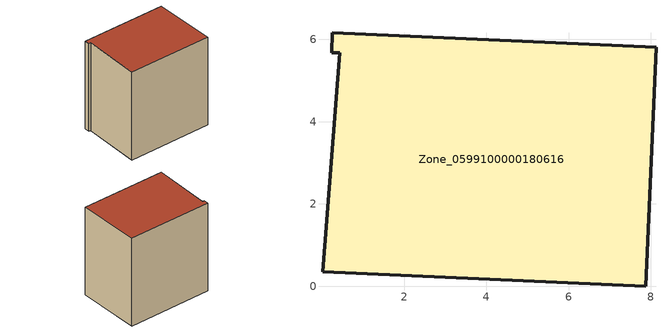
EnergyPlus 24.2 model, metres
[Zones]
Zone_0599100000180616
 floor ground (C_G): 8.12,5.81 7.87,0 0.01,0.35 0.43,5.68 0.23,5.68 0.26,6.16 z1.98
 wall outside (C_F): 8.12,5.81 0.26,6.16 0.23,5.68 0.43,5.68 0.01,0.35 7.87,0 8.12,5.81 z1.98:10.37
 roof outside (C_R): 7.87,0 8.12,5.81 0.26,6.16 0.23,5.68 0.43,5.68 0.01,0.35 z10.37
[BUILDING]
Pand.0599100000180616: North Axis=0; Terrain=City; Loads Convergence Tolerance Value=0.04; Temperature Convergence Tolerance Value=0.4; Solar Distribution=FullExterior; Maximum Number of Warmup Days=25; Minimum Number of Warmup Days=1
[Site:Location]
Rotterdam.The.Hague.AP_ZH_NLD Design_Conditions: Latitude=51.96; Longitude=4.45; Time Zone=1; Elevation=-4.5
[SITE:GROUNDTEMPERATURE:BUILDINGSURFACE]
18, 18, 18, 18, 18, 18, 18, 18, 18, 18, 18, 18
[MATERIAL] Thermal Absorptance=0.9; Solar Absorptance=0.7; Visible Absorptance=0.7
Name | Roughness | Thickness | Conductivity | Density | Specific Heat
G.TC.1946-1964 | MediumSmooth | 0.15 | 1 | 540 | 1210
F.TC.1946-1964 | Rough | 0.3 | 0.857143 | 1920 | 840
R.TC.1946-1964 | MediumRough | 0.2 | 0.235294 | 1500 | 1000
[CONSTRUCTION]
C_G: G.TC.1946-1964
C_F: F.TC.1946-1964
C_R: R.TC.1946-1964
[ZONE]
Zone_0599100000180616: Type=1; Multiplier=1; Ceiling Height=Autocalculate; Volume=Autocalculate; Floor Area=autocalculate; Part of Total Floor Area=Yes
[ZONEINFILTRATION:DESIGNFLOWRATE]
Infil_Zone_0599100000180616: Zone or ZoneList or Space or SpaceList=Zone_0599100000180616; Schedule=AlwaysOn; Design Flow Rate Calculation Method=Flow/Area; Flow Rate per Floor Area=0.003; Constant Term Coefficient=1; Temperature Term Coefficient=0; Velocity Term Coefficient=0; Velocity Squared Term Coefficient=0
[HVACTEMPLATE:ZONE:IDEALLOADSAIRSYSTEM]
Zone_0599100000180616: Maximum Heating Supply Air Temperature=50; Minimum Cooling Supply Air Temperature=13; Maximum Heating Supply Air Humidity Ratio=0.0156; Minimum Cooling Supply Air Humidity Ratio=0.0077; Heating Limit=NoLimit; Cooling Limit=NoLimit; Dehumidification Control Type=ConstantSensibleHeatRatio; Cooling Sensible Heat Ratio=0.7; Dehumidification Setpoint=60; Humidification Control Type=None; Humidification Setpoint=30; Outdoor Air Method=None; Outdoor Air Flow Rate per Person=0.00944; Outdoor Air Flow Rate per Zone Floor Area=0; Outdoor Air Flow Rate per Zone=0; Demand Controlled Ventilation Type=None; Outdoor Air Economizer Type=NoEconomizer; Heat Recovery Type=None; Sensible Heat Recovery Effectiveness=0.7; Latent Heat Recovery Effectiveness=0.65
[ZONECONTROL:THERMOSTAT]
ThermostatControl_Zone_0599100000180616: Zone or ZoneList=Zone_0599100000180616; Control Type Schedule=DualSetpointControlType; Control 1=Thermostat_Zone_0599100000180616; Temperature Difference Between Cutout And Setpoint=0
[THERMOSTATSETPOINT:DUALSETPOINT]
Thermostat_Zone_0599100000180616: Heating Setpoint Temperature Schedule=HeatingSetpoint_Zone_0599100000180616; Cooling Setpoint Temperature Schedule=CoolingSetpoint_Zone_0599100000180616
[SCHEDULE:COMPACT]
HeatingSetpoint_Zone_0599100000180616: Through: 12/31, For: AllDays, Until: 24:00, 21
CoolingSetpoint_Zone_0599100000180616: Through: 12/31, For: AllDays, Until: 24:00, 24
DualSetpointControlType: Through: 12/31, For: AllDays, Until: 24:00, 4
AlwaysOn: Through: 12/31, For: AllDays, Until: 24:00, 1
